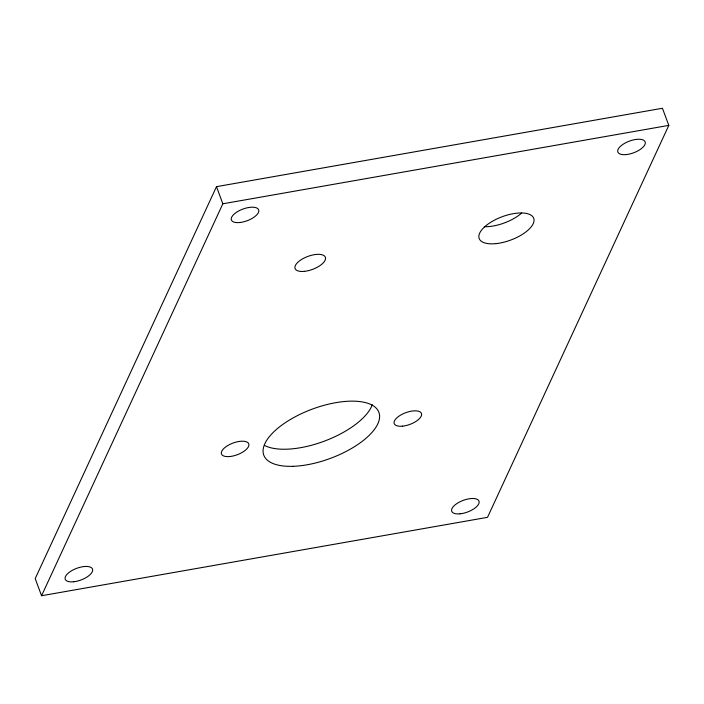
<?xml version="1.0" encoding="UTF-8"?>
<svg xmlns="http://www.w3.org/2000/svg" width="704" height="704" viewBox="0 0 704 704"><rect width="100%" height="100%" fill="white"/><g stroke="black" fill="none" stroke-linecap="round" stroke-linejoin="round"><path stroke-width="1.06" d="M216.48 186.666L35.2 578.618L41.562 595.734L487.52 517.334L668.8 125.382L662.438 108.266L216.48 186.666L222.842 203.79L41.562 595.734M222.842 203.79L668.8 125.382M521.638 213.066A29.093 12.434 -20.4 0 1 484.282 226.706M372.266 404.703A61.415 26.25 -20.4 0 1 325.186 440.827A61.415 26.25 -20.4 0 1 264.862 445.614M496.206 243.602A29.093 12.434 -20.4 0 0 533.764 218.425A29.093 12.434 -20.4 0 0 489.359 223.177A29.093 12.434 -20.4 0 0 496.206 243.602M292.838 466.321A61.415 26.25 -20.4 0 0 379.614 416.117A61.415 26.25 -20.4 0 0 291.544 418.81A61.415 26.25 -20.4 0 0 292.838 466.321M402.714 426.14A14.546 6.213 -20.4 0 0 421.494 413.556A14.546 6.213 -20.4 0 0 399.291 415.932A14.546 6.213 -20.4 0 0 402.714 426.14M304.533 271.339A16.166 6.908 -20.4 0 0 325.398 257.356A16.166 6.908 -20.4 0 0 300.731 259.996A16.166 6.908 -20.4 0 0 304.533 271.339M229.997 456.509A14.546 6.213 -20.4 0 0 248.776 443.925A14.546 6.213 -20.4 0 0 226.574 446.301A14.546 6.213 -20.4 0 0 229.997 456.509M239.897 222.508A14.546 6.213 -20.4 0 0 258.676 209.924A14.546 6.213 -20.4 0 0 236.474 212.3A14.546 6.213 -20.4 0 0 239.897 222.508M626.393 154.563A14.546 6.213 -20.4 0 0 645.172 141.97A14.546 6.213 -20.4 0 0 622.97 144.346A14.546 6.213 -20.4 0 0 626.393 154.563M460.073 513.823A14.546 6.213 -20.4 0 0 479.037 501.292A14.546 6.213 -20.4 0 0 456.949 503.51A14.546 6.213 -20.4 0 0 460.073 513.823M73.735 581.759A14.546 6.213 -20.4 0 0 92.523 569.175A14.546 6.213 -20.4 0 0 70.312 571.551A14.546 6.213 -20.4 0 0 73.735 581.759"/></g></svg>
